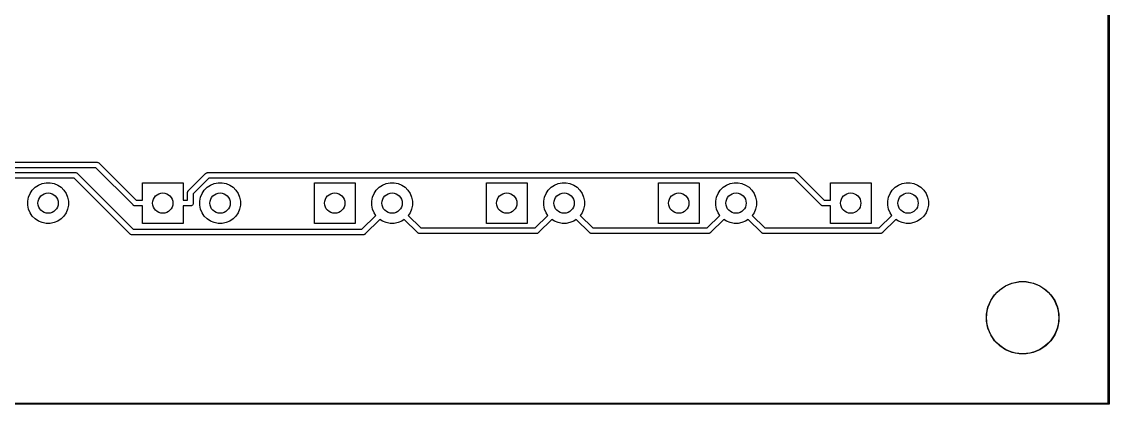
# Model space of a CAD drawing. Extents: x 47 to 146.1, y -90.2 to -39.3.
# Drawn here: x 97.89 to 146.07, y -90.2 to -73.24 of the extents above; entities that cross this region are included whole.
import ezdxf

# ---------------------------------------------------------------- set-up
doc = ezdxf.new("R2010")
doc.units = 0
doc.header["$MEASUREMENT"] = 0
doc.layers.add('BLACK', color=7, linetype='CONTINUOUS')

msp = doc.modelspace()

# ---------------------------------------------------------------- linework, layer by layer
at = {"layer": 'BLACK', "linetype": 'CONTINUOUS'}
for p, q in [((146.025, -90.145), (146.025, -39.395)), ((146.075, -39.3712), (146.075, -90.1688)), ((68.9034, -79.473), (101.227, -79.473)), ((101.227, -79.473), (101.233, -79.4724)), ((101.233, -79.4724), (101.239, -79.473)), ((101.239, -79.473), (101.239, -79.473)), ((101.239, -79.473), (101.258, -79.4748)), ((101.258, -79.4748), (101.281, -79.482)), ((101.281, -79.482), (101.303, -79.4936)), ((101.303, -79.4936), (101.322, -79.5092)), ((101.181, -79.723), (68.9491, -79.723)), ((87.5014, -79.9234), (100.26, -79.9234)), ((100.26, -79.9234), (100.266, -79.9228)), ((100.266, -79.9228), (100.272, -79.9234)), ((100.272, -79.9234), (100.272, -79.9234)), ((100.272, -79.9234), (100.291, -79.9252)), ((100.291, -79.9252), (100.314, -79.9324)), ((100.314, -79.9324), (100.336, -79.944)), ((100.336, -79.944), (100.355, -79.9596)), ((100.355, -79.9596), (100.359, -79.9644)), ((100.359, -79.9644), (102.831, -82.4365)), ((102.822, -81.3641), (101.181, -79.723)), ((101.322, -79.5092), (101.326, -79.514)), ((101.326, -79.514), (102.967, -81.155)), ((105.281, -80.7278), (106.038, -79.9706)), ((106.038, -79.9706), (106.042, -79.9659)), ((106.042, -79.9659), (106.047, -79.962)), ((106.047, -79.962), (106.055, -79.9557)), ((106.047, -79.962), (106.047, -79.962)), ((106.055, -79.9557), (106.061, -79.9503)), ((106.061, -79.9503), (106.073, -79.944)), ((106.061, -79.9503), (106.061, -79.9503)), ((106.061, -79.9503), (106.061, -79.9503)), ((106.073, -79.944), (106.083, -79.9387)), ((106.083, -79.9387), (106.091, -79.9361)), ((106.083, -79.9387), (106.083, -79.9387)), ((106.083, -79.9387), (106.083, -79.9387)), ((106.091, -79.9361), (106.106, -79.9315)), ((106.106, -79.9315), (106.107, -79.9315)), ((106.107, -79.9315), (106.111, -79.9311)), ((106.107, -79.9315), (106.107, -79.9315)), ((106.111, -79.9311), (106.125, -79.9297)), ((106.125, -79.9297), (106.131, -79.9291)), ((106.125, -79.9297), (106.125, -79.9297)), ((106.131, -79.9291), (106.137, -79.9297)), ((106.137, -79.9297), (132.163, -79.9297)), ((132.163, -79.9297), (132.169, -79.9291)), ((132.169, -79.9291), (132.175, -79.9297)), ((132.175, -79.9297), (132.175, -79.9297)), ((132.175, -79.9297), (132.185, -79.9307)), ((132.185, -79.9307), (132.193, -79.9315)), ((132.193, -79.9315), (132.193, -79.9315)), ((132.193, -79.9315), (132.194, -79.9315)), ((132.194, -79.9315), (132.207, -79.9356)), ((132.207, -79.9356), (132.217, -79.9386)), ((132.217, -79.9386), (132.217, -79.9387)), ((132.217, -79.9387), (132.217, -79.9387)), ((132.217, -79.9387), (132.227, -79.944)), ((132.227, -79.944), (132.239, -79.9502)), ((132.239, -79.9502), (132.239, -79.9503)), ((132.239, -79.9503), (132.239, -79.9503)), ((132.239, -79.9503), (132.249, -79.9586)), ((132.249, -79.9586), (132.253, -79.962)), ((132.253, -79.962), (132.253, -79.962)), ((132.253, -79.962), (132.258, -79.9659)), ((132.258, -79.9659), (132.262, -79.9706)), ((132.262, -79.9706), (133.447, -81.155)), ((100.214, -80.1734), (87.5471, -80.1734)), ((98.6337, -80.4824), (98.7975, -80.4146)), ((98.7975, -80.4146), (98.9714, -80.38)), ((98.9714, -80.38), (99.1486, -80.38)), ((99.1486, -80.38), (99.3225, -80.4146)), ((99.3225, -80.4146), (99.4863, -80.4824)), ((102.686, -82.6456), (100.214, -80.1734)), ((103.24, -81.155), (103.24, -80.38)), ((103.24, -80.38), (105.04, -80.38)), ((105.04, -80.38), (105.04, -81.155)), ((106.183, -80.1797), (105.49, -80.8723)), ((132.117, -80.1797), (106.183, -80.1797)), ((106.254, -80.4824), (106.417, -80.4146)), ((106.417, -80.4146), (106.591, -80.38)), ((106.591, -80.38), (106.769, -80.38)), ((106.769, -80.38), (106.943, -80.4146)), ((106.943, -80.4146), (107.106, -80.4824)), ((110.86, -82.18), (110.86, -80.38)), ((110.86, -80.38), (112.66, -80.38)), ((112.66, -80.38), (112.66, -82.18)), ((113.874, -80.4824), (114.037, -80.4146)), ((114.037, -80.4146), (114.211, -80.38)), ((114.211, -80.38), (114.389, -80.38)), ((114.389, -80.38), (114.563, -80.4146)), ((114.563, -80.4146), (114.726, -80.4824)), ((118.48, -82.18), (118.48, -80.38)), ((118.48, -80.38), (120.28, -80.38)), ((120.28, -80.38), (120.28, -82.18)), ((121.494, -80.4824), (121.657, -80.4146)), ((121.657, -80.4146), (121.831, -80.38)), ((121.831, -80.38), (122.009, -80.38)), ((122.009, -80.38), (122.183, -80.4146)), ((122.183, -80.4146), (122.346, -80.4824)), ((126.1, -82.18), (126.1, -80.38)), ((126.1, -80.38), (127.9, -80.38)), ((127.9, -80.38), (127.9, -82.18)), ((129.114, -80.4824), (129.277, -80.4146)), ((129.277, -80.4146), (129.451, -80.38)), ((129.451, -80.38), (129.629, -80.38)), ((129.629, -80.38), (129.803, -80.4146)), ((129.803, -80.4146), (129.966, -80.4824)), ((133.302, -81.3641), (132.117, -80.1797)), ((133.72, -81.155), (133.72, -80.38)), ((133.72, -80.38), (135.52, -80.38)), ((135.52, -80.38), (135.52, -82.18)), ((136.734, -80.4824), (136.897, -80.4146)), ((136.897, -80.4146), (137.071, -80.38)), ((137.071, -80.38), (137.249, -80.38)), ((137.249, -80.38), (137.423, -80.4146)), ((137.423, -80.4146), (137.586, -80.4824)), ((98.1946, -81.0175), (98.2624, -80.8537)), ((98.2624, -80.8537), (98.3609, -80.7063)), ((98.3609, -80.7063), (98.4863, -80.5809)), ((98.4863, -80.5809), (98.6337, -80.4824)), ((99.4863, -80.4824), (99.6337, -80.5809)), ((99.6337, -80.5809), (99.7591, -80.7063)), ((99.7591, -80.7063), (99.8576, -80.8537)), ((99.8576, -80.8537), (99.9254, -81.0175)), ((105.239, -80.8205), (105.241, -80.8055)), ((105.24, -80.8266), (105.239, -80.8205)), ((105.24, -81.155), (105.24, -80.8266)), ((105.241, -80.8055), (105.242, -80.796)), ((105.242, -80.796), (105.247, -80.7792)), ((105.242, -80.796), (105.242, -80.796)), ((105.242, -80.796), (105.242, -80.796)), ((105.247, -80.7792), (105.249, -80.7724)), ((105.249, -80.7724), (105.257, -80.7572)), ((105.249, -80.7724), (105.249, -80.7724)), ((105.249, -80.7724), (105.249, -80.7724)), ((105.257, -80.7572), (105.261, -80.7507)), ((105.261, -80.7507), (105.272, -80.7364)), ((105.261, -80.7507), (105.261, -80.7507)), ((105.261, -80.7507), (105.261, -80.7507)), ((105.272, -80.7364), (105.276, -80.7317)), ((105.276, -80.7317), (105.281, -80.7278)), ((105.49, -80.8723), (105.49, -81.2739)), ((105.815, -81.0175), (105.882, -80.8537)), ((105.882, -80.8537), (105.981, -80.7063)), ((105.981, -80.7063), (106.106, -80.5809)), ((106.106, -80.5809), (106.254, -80.4824)), ((107.106, -80.4824), (107.254, -80.5809)), ((107.254, -80.5809), (107.379, -80.7063)), ((107.379, -80.7063), (107.478, -80.8537)), ((107.478, -80.8537), (107.545, -81.0175)), ((113.435, -81.0175), (113.502, -80.8537)), ((113.502, -80.8537), (113.601, -80.7063)), ((113.601, -80.7063), (113.726, -80.5809)), ((113.726, -80.5809), (113.874, -80.4824)), ((114.726, -80.4824), (114.874, -80.5809)), ((114.874, -80.5809), (114.999, -80.7063)), ((114.999, -80.7063), (115.098, -80.8537)), ((115.098, -80.8537), (115.165, -81.0175)), ((121.055, -81.0175), (121.122, -80.8537)), ((121.122, -80.8537), (121.221, -80.7063)), ((121.221, -80.7063), (121.346, -80.5809)), ((121.346, -80.5809), (121.494, -80.4824)), ((122.346, -80.4824), (122.494, -80.5809)), ((122.494, -80.5809), (122.619, -80.7063)), ((122.619, -80.7063), (122.718, -80.8537)), ((122.718, -80.8537), (122.785, -81.0175)), ((128.675, -81.0175), (128.742, -80.8537)), ((128.742, -80.8537), (128.841, -80.7063)), ((128.841, -80.7063), (128.966, -80.5809)), ((128.966, -80.5809), (129.114, -80.4824)), ((129.966, -80.4824), (130.114, -80.5809)), ((130.114, -80.5809), (130.239, -80.7063)), ((130.239, -80.7063), (130.338, -80.8537)), ((130.338, -80.8537), (130.405, -81.0175)), ((136.295, -81.0175), (136.362, -80.8537)), ((136.362, -80.8537), (136.461, -80.7063)), ((136.461, -80.7063), (136.586, -80.5809)), ((136.586, -80.5809), (136.734, -80.4824)), ((137.586, -80.4824), (137.734, -80.5809)), ((137.734, -80.5809), (137.859, -80.7063)), ((137.859, -80.7063), (137.958, -80.8537)), ((137.958, -80.8537), (138.025, -81.0175)), ((98.16, -81.1914), (98.1946, -81.0175)), ((98.16, -81.3686), (98.16, -81.1914)), ((98.1946, -81.5425), (98.16, -81.3686)), ((99.9254, -81.0175), (99.96, -81.1914)), ((99.96, -81.3686), (99.9254, -81.5425)), ((99.96, -81.1914), (99.96, -81.3686)), ((102.826, -81.3688), (102.822, -81.3641)), ((102.831, -81.3727), (102.826, -81.3688)), ((102.843, -81.3824), (102.831, -81.3727)), ((102.831, -81.3727), (102.831, -81.3727)), ((102.845, -81.3844), (102.843, -81.3824)), ((102.867, -81.396), (102.845, -81.3844)), ((102.89, -81.4032), (102.867, -81.396)), ((102.909, -81.405), (102.89, -81.4032)), ((102.915, -81.4056), (102.909, -81.405)), ((102.909, -81.405), (102.909, -81.405)), ((102.921, -81.405), (102.915, -81.4056)), ((103.24, -81.405), (102.921, -81.405)), ((102.967, -81.155), (103.24, -81.155)), ((103.24, -82.18), (103.24, -81.405)), ((105.04, -81.155), (105.24, -81.155)), ((105.359, -81.405), (105.04, -81.405)), ((105.04, -81.405), (105.04, -82.18)), ((105.365, -81.4056), (105.359, -81.405)), ((105.371, -81.405), (105.365, -81.4056)), ((105.39, -81.4032), (105.371, -81.405)), ((105.371, -81.405), (105.371, -81.405)), ((105.413, -81.396), (105.39, -81.4032)), ((105.435, -81.3844), (105.413, -81.396)), ((105.454, -81.3688), (105.435, -81.3844)), ((105.469, -81.3498), (105.454, -81.3688)), ((105.481, -81.3281), (105.469, -81.3498)), ((105.488, -81.3045), (105.481, -81.3281)), ((105.491, -81.28), (105.488, -81.3045)), ((105.49, -81.2739), (105.491, -81.28)), ((105.78, -81.1914), (105.815, -81.0175)), ((105.78, -81.3686), (105.78, -81.1914)), ((105.815, -81.5425), (105.78, -81.3686)), ((107.545, -81.0175), (107.58, -81.1914)), ((107.58, -81.3686), (107.545, -81.5425)), ((107.58, -81.1914), (107.58, -81.3686)), ((113.4, -81.1914), (113.435, -81.0175)), ((113.4, -81.3686), (113.4, -81.1914)), ((113.435, -81.5425), (113.4, -81.3686)), ((115.165, -81.0175), (115.2, -81.1914)), ((115.2, -81.3686), (115.165, -81.5425)), ((115.2, -81.1914), (115.2, -81.3686)), ((121.02, -81.1914), (121.055, -81.0175)), ((121.02, -81.3686), (121.02, -81.1914)), ((121.055, -81.5425), (121.02, -81.3686)), ((122.785, -81.0175), (122.82, -81.1914)), ((122.82, -81.3686), (122.785, -81.5425)), ((122.82, -81.1914), (122.82, -81.3686)), ((128.64, -81.1914), (128.675, -81.0175)), ((128.64, -81.3686), (128.64, -81.1914)), ((128.675, -81.5425), (128.64, -81.3686)), ((130.405, -81.0175), (130.44, -81.1914)), ((130.44, -81.3686), (130.405, -81.5425)), ((130.44, -81.1914), (130.44, -81.3686)), ((133.306, -81.3688), (133.302, -81.3641)), ((133.311, -81.3727), (133.306, -81.3688)), ((133.317, -81.3776), (133.311, -81.3727)), ((133.311, -81.3727), (133.311, -81.3727)), ((133.325, -81.3844), (133.317, -81.3776)), ((133.325, -81.3845), (133.325, -81.3844)), ((133.325, -81.3844), (133.325, -81.3844)), ((133.337, -81.3909), (133.325, -81.3845)), ((133.347, -81.396), (133.337, -81.3909)), ((133.347, -81.3961), (133.347, -81.396)), ((133.347, -81.396), (133.347, -81.396)), ((133.358, -81.3994), (133.347, -81.3961)), ((133.37, -81.4032), (133.358, -81.3994)), ((133.371, -81.4032), (133.37, -81.4032)), ((133.379, -81.4041), (133.371, -81.4032)), ((133.371, -81.4032), (133.371, -81.4032)), ((133.389, -81.405), (133.379, -81.4041)), ((133.395, -81.4056), (133.389, -81.405)), ((133.389, -81.405), (133.389, -81.405)), ((133.401, -81.405), (133.395, -81.4056)), ((133.72, -81.405), (133.401, -81.405)), ((133.447, -81.155), (133.72, -81.155)), ((133.72, -82.18), (133.72, -81.405)), ((136.26, -81.1914), (136.295, -81.0175)), ((136.26, -81.3686), (136.26, -81.1914)), ((136.295, -81.5425), (136.26, -81.3686)), ((138.025, -81.0175), (138.06, -81.1914)), ((138.06, -81.3686), (138.025, -81.5425)), ((138.06, -81.1914), (138.06, -81.3686)), ((98.2624, -81.7063), (98.1946, -81.5425)), ((98.3609, -81.8537), (98.2624, -81.7063)), ((98.4863, -81.9791), (98.3609, -81.8537)), ((99.7591, -81.8537), (99.6337, -81.9791)), ((99.8576, -81.7063), (99.7591, -81.8537)), ((99.9254, -81.5425), (99.8576, -81.7063)), ((105.882, -81.7063), (105.815, -81.5425)), ((105.981, -81.8537), (105.882, -81.7063)), ((106.106, -81.9791), (105.981, -81.8537)), ((107.379, -81.8537), (107.254, -81.9791)), ((107.478, -81.7063), (107.379, -81.8537)), ((107.545, -81.5425), (107.478, -81.7063)), ((112.966, -82.4365), (113.58, -81.8227)), ((113.502, -81.7063), (113.435, -81.5425)), ((113.58, -81.8227), (113.502, -81.7063)), ((115.098, -81.7063), (115.02, -81.823)), ((115.02, -81.823), (115.577, -82.3804)), ((115.165, -81.5425), (115.098, -81.7063)), ((120.643, -82.3804), (121.2, -81.823)), ((121.122, -81.7063), (121.055, -81.5425)), ((121.2, -81.823), (121.122, -81.7063)), ((122.718, -81.7063), (122.64, -81.823)), ((122.64, -81.823), (123.197, -82.3804)), ((122.785, -81.5425), (122.718, -81.7063)), ((128.263, -82.3804), (128.82, -81.823)), ((128.742, -81.7063), (128.675, -81.5425)), ((128.82, -81.823), (128.742, -81.7063)), ((130.338, -81.7063), (130.26, -81.823)), ((130.26, -81.823), (130.817, -82.3804)), ((130.405, -81.5425), (130.338, -81.7063)), ((135.883, -82.3804), (136.44, -81.823)), ((136.362, -81.7063), (136.295, -81.5425)), ((136.44, -81.823), (136.362, -81.7063)), ((137.859, -81.8537), (137.734, -81.9791)), ((137.958, -81.7063), (137.859, -81.8537)), ((138.025, -81.5425), (137.958, -81.7063)), ((98.6337, -82.0776), (98.4863, -81.9791)), ((98.7975, -82.1454), (98.6337, -82.0776)), ((98.9714, -82.18), (98.7975, -82.1454)), ((99.1486, -82.18), (98.9714, -82.18)), ((99.3225, -82.1454), (99.1486, -82.18)), ((99.4863, -82.0776), (99.3225, -82.1454)), ((99.6337, -81.9791), (99.4863, -82.0776)), ((105.04, -82.18), (103.24, -82.18)), ((106.254, -82.0776), (106.106, -81.9791)), ((106.417, -82.1454), (106.254, -82.0776)), ((106.591, -82.18), (106.417, -82.1454)), ((106.769, -82.18), (106.591, -82.18)), ((106.943, -82.1454), (106.769, -82.18)), ((107.106, -82.0776), (106.943, -82.1454)), ((107.254, -81.9791), (107.106, -82.0776)), ((112.66, -82.18), (110.86, -82.18)), ((113.757, -81.9996), (113.111, -82.6456)), ((113.874, -82.0776), (113.757, -81.9996)), ((114.037, -82.1454), (113.874, -82.0776)), ((114.211, -82.18), (114.037, -82.1454)), ((114.389, -82.18), (114.211, -82.18)), ((114.563, -82.1454), (114.389, -82.18)), ((114.726, -82.0776), (114.563, -82.1454)), ((114.843, -81.9998), (114.726, -82.0776)), ((115.432, -82.5894), (114.843, -81.9998)), ((115.577, -82.3804), (120.643, -82.3804)), ((120.28, -82.18), (118.48, -82.18)), ((121.377, -81.9998), (120.788, -82.5894)), ((121.494, -82.0776), (121.377, -81.9998)), ((121.657, -82.1454), (121.494, -82.0776)), ((121.831, -82.18), (121.657, -82.1454)), ((122.009, -82.18), (121.831, -82.18)), ((122.183, -82.1454), (122.009, -82.18)), ((122.346, -82.0776), (122.183, -82.1454)), ((122.463, -81.9998), (122.346, -82.0776)), ((123.052, -82.5894), (122.463, -81.9998)), ((123.197, -82.3804), (128.263, -82.3804)), ((127.9, -82.18), (126.1, -82.18)), ((128.997, -81.9998), (128.408, -82.5894)), ((129.114, -82.0776), (128.997, -81.9998)), ((129.277, -82.1454), (129.114, -82.0776)), ((129.451, -82.18), (129.277, -82.1454)), ((129.629, -82.18), (129.451, -82.18)), ((129.803, -82.1454), (129.629, -82.18)), ((129.966, -82.0776), (129.803, -82.1454)), ((130.083, -81.9998), (129.966, -82.0776)), ((130.672, -82.5894), (130.083, -81.9998)), ((130.817, -82.3804), (135.883, -82.3804)), ((135.52, -82.18), (133.72, -82.18)), ((136.617, -81.9998), (136.028, -82.5894)), ((136.734, -82.0776), (136.617, -81.9998)), ((136.897, -82.1454), (136.734, -82.0776)), ((137.071, -82.18), (136.897, -82.1454)), ((137.249, -82.18), (137.071, -82.18)), ((137.423, -82.1454), (137.249, -82.18)), ((137.586, -82.0776), (137.423, -82.1454)), ((137.734, -81.9791), (137.586, -82.0776)), ((102.69, -82.6503), (102.686, -82.6456)), ((102.695, -82.6542), (102.69, -82.6503)), ((102.709, -82.6659), (102.695, -82.6542)), ((102.695, -82.6542), (102.695, -82.6542)), ((102.731, -82.6775), (102.709, -82.6659)), ((102.709, -82.6659), (102.709, -82.6659)), ((102.709, -82.6659), (102.709, -82.6659)), ((102.754, -82.6847), (102.731, -82.6775)), ((102.773, -82.6865), (102.754, -82.6847)), ((102.779, -82.6871), (102.773, -82.6865)), ((102.773, -82.6865), (102.773, -82.6865)), ((102.785, -82.6865), (102.779, -82.6871)), ((113.012, -82.6865), (102.785, -82.6865)), ((102.831, -82.4365), (112.966, -82.4365)), ((113.018, -82.6871), (113.012, -82.6865)), ((113.024, -82.6865), (113.018, -82.6871)), ((113.035, -82.6855), (113.024, -82.6865)), ((113.024, -82.6865), (113.024, -82.6865)), ((113.042, -82.6847), (113.035, -82.6855)), ((113.043, -82.6847), (113.042, -82.6847)), ((113.042, -82.6847), (113.042, -82.6847)), ((113.058, -82.68), (113.043, -82.6847)), ((113.066, -82.6776), (113.058, -82.68)), ((113.081, -82.6696), (113.066, -82.6775)), ((113.066, -82.6775), (113.066, -82.6775)), ((113.066, -82.6775), (113.066, -82.6776)), ((113.088, -82.6659), (113.081, -82.6696)), ((113.098, -82.6572), (113.088, -82.6659)), ((113.088, -82.6659), (113.088, -82.6659)), ((113.088, -82.6659), (113.088, -82.6659)), ((113.102, -82.6542), (113.098, -82.6572)), ((113.107, -82.6503), (113.102, -82.6542)), ((113.102, -82.6542), (113.102, -82.6542)), ((113.111, -82.6456), (113.107, -82.6503)), ((115.436, -82.5942), (115.432, -82.5894)), ((115.444, -82.6008), (115.436, -82.5942)), ((115.455, -82.6098), (115.444, -82.6008)), ((115.467, -82.6159), (115.455, -82.6098)), ((115.455, -82.6098), (115.455, -82.6098)), ((115.455, -82.6098), (115.455, -82.6098)), ((115.477, -82.6214), (115.467, -82.6159)), ((115.492, -82.6259), (115.477, -82.6214)), ((115.477, -82.6214), (115.477, -82.6214)), ((115.477, -82.6214), (115.477, -82.6214)), ((115.5, -82.6286), (115.492, -82.6259)), ((115.519, -82.6304), (115.5, -82.6286)), ((115.5, -82.6286), (115.5, -82.6286)), ((115.5, -82.6286), (115.5, -82.6286)), ((115.525, -82.631), (115.519, -82.6304)), ((115.531, -82.6304), (115.525, -82.631)), ((120.689, -82.6304), (115.531, -82.6304)), ((120.695, -82.631), (120.689, -82.6304)), ((120.701, -82.6304), (120.695, -82.631)), ((120.72, -82.6286), (120.701, -82.6304)), ((120.701, -82.6304), (120.701, -82.6304)), ((120.726, -82.6265), (120.72, -82.6286)), ((120.72, -82.6286), (120.72, -82.6286)), ((120.72, -82.6286), (120.72, -82.6286)), ((120.743, -82.6214), (120.726, -82.6265)), ((120.751, -82.6173), (120.743, -82.6214)), ((120.743, -82.6214), (120.743, -82.6214)), ((120.743, -82.6214), (120.743, -82.6214)), ((120.765, -82.6098), (120.751, -82.6173)), ((120.775, -82.6011), (120.765, -82.6098)), ((120.765, -82.6098), (120.765, -82.6098)), ((120.765, -82.6098), (120.765, -82.6098)), ((120.784, -82.5942), (120.775, -82.6011)), ((120.788, -82.5894), (120.784, -82.5942)), ((123.056, -82.5942), (123.052, -82.5894)), ((123.064, -82.6008), (123.056, -82.5942)), ((123.075, -82.6098), (123.064, -82.6008)), ((123.087, -82.6159), (123.075, -82.6098)), ((123.075, -82.6098), (123.075, -82.6098)), ((123.075, -82.6098), (123.075, -82.6098)), ((123.097, -82.6214), (123.087, -82.6159)), ((123.112, -82.6259), (123.097, -82.6214)), ((123.097, -82.6214), (123.097, -82.6214)), ((123.097, -82.6214), (123.097, -82.6214)), ((123.12, -82.6286), (123.112, -82.6259)), ((123.139, -82.6304), (123.12, -82.6286)), ((123.12, -82.6286), (123.12, -82.6286)), ((123.12, -82.6286), (123.12, -82.6286)), ((123.145, -82.631), (123.139, -82.6304)), ((123.151, -82.6304), (123.145, -82.631)), ((128.309, -82.6304), (123.151, -82.6304)), ((128.315, -82.631), (128.309, -82.6304)), ((128.321, -82.6304), (128.315, -82.631)), ((128.34, -82.6286), (128.321, -82.6304)), ((128.321, -82.6304), (128.321, -82.6304)), ((128.346, -82.6265), (128.34, -82.6286)), ((128.34, -82.6286), (128.34, -82.6286)), ((128.34, -82.6286), (128.34, -82.6286)), ((128.363, -82.6214), (128.346, -82.6265)), ((128.371, -82.6173), (128.363, -82.6214)), ((128.363, -82.6214), (128.363, -82.6214)), ((128.363, -82.6214), (128.363, -82.6214)), ((128.385, -82.6098), (128.371, -82.6173)), ((128.395, -82.6011), (128.385, -82.6098)), ((128.385, -82.6098), (128.385, -82.6098)), ((128.385, -82.6098), (128.385, -82.6098)), ((128.404, -82.5942), (128.395, -82.6011)), ((128.408, -82.5894), (128.404, -82.5942)), ((130.676, -82.5942), (130.672, -82.5894)), ((130.684, -82.6008), (130.676, -82.5942)), ((130.695, -82.6098), (130.684, -82.6008)), ((130.707, -82.6159), (130.695, -82.6098)), ((130.695, -82.6098), (130.695, -82.6098)), ((130.695, -82.6098), (130.695, -82.6098)), ((130.717, -82.6214), (130.707, -82.6159)), ((130.732, -82.6259), (130.717, -82.6214)), ((130.717, -82.6214), (130.717, -82.6214)), ((130.717, -82.6214), (130.717, -82.6214)), ((130.74, -82.6286), (130.732, -82.6259)), ((130.759, -82.6304), (130.74, -82.6286)), ((130.74, -82.6286), (130.74, -82.6286)), ((130.74, -82.6286), (130.74, -82.6286)), ((130.765, -82.631), (130.759, -82.6304)), ((130.771, -82.6304), (130.765, -82.631)), ((135.929, -82.6304), (130.771, -82.6304)), ((135.935, -82.631), (135.929, -82.6304)), ((135.941, -82.6304), (135.935, -82.631)), ((135.96, -82.6286), (135.941, -82.6304)), ((135.941, -82.6304), (135.941, -82.6304)), ((135.966, -82.6265), (135.96, -82.6286)), ((135.96, -82.6286), (135.96, -82.6286)), ((135.96, -82.6286), (135.96, -82.6286)), ((135.983, -82.6214), (135.966, -82.6265)), ((135.991, -82.6173), (135.983, -82.6214)), ((135.983, -82.6214), (135.983, -82.6214)), ((135.983, -82.6214), (135.983, -82.6214)), ((136.005, -82.6098), (135.991, -82.6173)), ((136.015, -82.6011), (136.005, -82.6098)), ((136.005, -82.6098), (136.005, -82.6098)), ((136.005, -82.6098), (136.005, -82.6098)), ((136.024, -82.5942), (136.015, -82.6011)), ((136.028, -82.5894), (136.024, -82.5942)), ((141.773, -84.8215), (142.082, -84.76)), ((142.082, -84.76), (142.398, -84.76)), ((142.398, -84.76), (142.707, -84.8215)), ((140.997, -85.3401), (141.22, -85.1172)), ((141.22, -85.1172), (141.482, -84.9421)), ((141.482, -84.9421), (141.773, -84.8215)), ((142.707, -84.8215), (142.998, -84.9421)), ((142.998, -84.9421), (143.26, -85.1172)), ((143.26, -85.1172), (143.483, -85.3401)), ((140.701, -85.8933), (140.822, -85.6021)), ((140.822, -85.6021), (140.997, -85.3401)), ((143.483, -85.3401), (143.658, -85.6021)), ((143.658, -85.6021), (143.779, -85.8933)), ((140.64, -86.2024), (140.701, -85.8933)), ((140.64, -86.5176), (140.64, -86.2024)), ((143.779, -85.8933), (143.84, -86.2024)), ((143.84, -86.2024), (143.84, -86.5176)), ((140.701, -86.8267), (140.64, -86.5176)), ((143.84, -86.5176), (143.779, -86.8267)), ((140.822, -87.1179), (140.701, -86.8267)), ((140.997, -87.3799), (140.822, -87.1179)), ((143.658, -87.1179), (143.483, -87.3799)), ((143.779, -86.8267), (143.658, -87.1179)), ((141.22, -87.6028), (140.997, -87.3799)), ((141.482, -87.7779), (141.22, -87.6028)), ((143.26, -87.6028), (142.998, -87.7779)), ((143.483, -87.3799), (143.26, -87.6028)), ((141.773, -87.8985), (141.482, -87.7779)), ((142.082, -87.96), (141.773, -87.8985)), ((142.398, -87.96), (142.082, -87.96)), ((142.707, -87.8985), (142.398, -87.96)), ((142.998, -87.7779), (142.707, -87.8985)), ((146.049, -90.195), (46.9912, -90.195)), ((47.015, -90.145), (146.025, -90.145)), ((146.05, -90.1951), (146.049, -90.195)), ((146.055, -90.1946), (146.05, -90.1951)), ((146.06, -90.1932), (146.055, -90.1946)), ((146.064, -90.1909), (146.06, -90.1932)), ((146.068, -90.1878), (146.064, -90.1909)), ((146.071, -90.184), (146.068, -90.1878)), ((146.073, -90.1796), (146.071, -90.184)), ((146.075, -90.1749), (146.073, -90.1796)), ((146.075, -90.1688), (146.075, -90.17)), ((146.075, -90.17), (146.075, -90.1712)), ((146.075, -90.1712), (146.075, -90.1712)), ((146.075, -90.1712), (146.075, -90.1749))]:
    msp.add_line(p, q, dxfattribs=at)
at = {"layer": 'BLACK'}
for centre, radius in [((99.06, -81.28), 0.45), ((99.06, -81.28), 0.45), ((104.14, -81.28), 0.45), ((104.14, -81.28), 0.45), ((106.68, -81.28), 0.45), ((106.68, -81.28), 0.45), ((111.76, -81.28), 0.45), ((111.76, -81.28), 0.45), ((114.3, -81.28), 0.45), ((114.3, -81.28), 0.45), ((119.38, -81.28), 0.45), ((119.38, -81.28), 0.45), ((121.92, -81.28), 0.45), ((121.92, -81.28), 0.45), ((127, -81.28), 0.45), ((127, -81.28), 0.45), ((129.54, -81.28), 0.45), ((129.54, -81.28), 0.45), ((134.62, -81.28), 0.45), ((134.62, -81.28), 0.45), ((137.16, -81.28), 0.45), ((137.16, -81.28), 0.45), ((142.24, -86.36), 1.6), ((142.24, -86.36), 1.6)]:
    msp.add_circle(centre, radius, dxfattribs=at)

doc.saveas('drawing.dxf')
